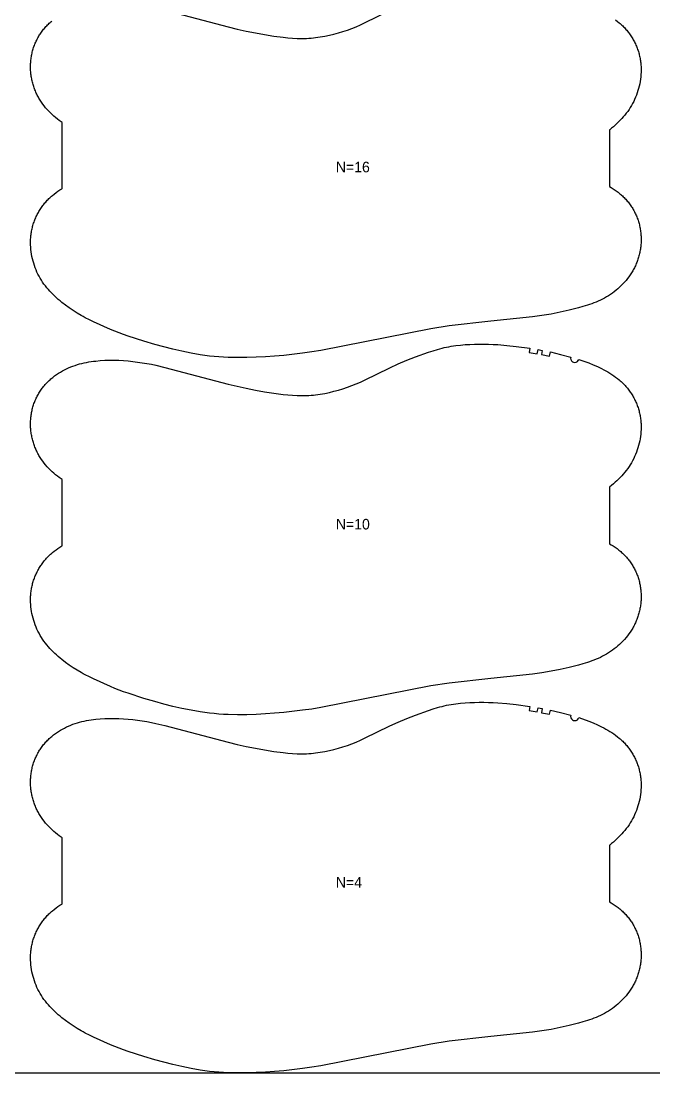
# Model space of a CAD drawing. Header units: inches. Extents: x 0 to 1789, y 0 to 1028.
# Drawn here: x 895 to 1196, y 0 to 501 of the extents above; entities that cross this region are included whole.
import ezdxf

# ---------------------------------------------------------------- set-up
doc = ezdxf.new("R2010")
doc.units = ezdxf.units.IN

msp = doc.modelspace()

# ---------------------------------------------------------------- linework, layer by layer
at = {"layer": '1'}
for points in [[(0, 0), (1789.4647, 0), (1789.4647, 1027.5245), (0, 1027.5245), (0, 0)], [(1160.342, 339.4864), (1165.1027, 337.8097), (1167.1597, 336.9796), (1169.1891, 336.0843), (1170.1921, 335.6106), (1171.1865, 335.1187), (1172.1718, 334.6079), (1173.1474, 334.0775), (1174.1124, 333.5269), (1175.065, 332.9547), (1176.003, 332.3596), (1176.9243, 331.7402), (1177.8267, 331.0951), (1178.708, 330.423), (1179.5662, 329.7225), (1179.9859, 329.3612), (1180.399, 328.9922), (1180.8052, 328.6156), (1181.2044, 328.2312), (1181.5964, 327.8394), (1181.9812, 327.4403), (1182.3585, 327.0339), (1182.7281, 326.6205), (1183.0901, 326.2003), (1183.4441, 325.7732), (1183.7902, 325.3396), (1184.128, 324.8995), (1184.4576, 324.4531), (1184.7787, 324.0006), (1185.0911, 323.5421), (1185.3949, 323.0777), (1185.6897, 322.6076), (1185.9755, 322.1319), (1186.2522, 321.6509), (1186.5195, 321.1646), (1186.7776, 320.6733), (1187.0261, 320.1771), (1187.2651, 319.6763), (1187.4945, 319.1711), (1187.7142, 318.6616), (1187.924, 318.148), (1188.1239, 317.6305), (1188.3138, 317.1093), (1188.4936, 316.5846), (1188.6633, 316.0566), (1188.8226, 315.5255), (1188.9716, 314.9914), (1189.1101, 314.4546), (1189.2381, 313.9152), (1189.3554, 313.3735), (1189.4622, 312.8296), (1189.5585, 312.2837), (1189.6443, 311.7361), (1189.7198, 311.1868), (1189.785, 310.6362), (1189.8401, 310.0844), (1189.8849, 309.5316), (1189.9198, 308.978), (1189.9446, 308.4237), (1189.9596, 307.8691), (1189.9647, 307.3143), (1189.96, 306.7594), (1189.9457, 306.2047), (1189.8882, 305.0967), (1189.7929, 303.9916), (1189.6603, 302.8905), (1189.4912, 301.7944), (1189.286, 300.7044), (1189.0455, 299.6214), (1188.7703, 298.5463), (1188.461, 297.4803), (1188.1181, 296.4241), (1187.7424, 295.379), (1187.3339, 294.3462), (1186.8928, 293.3272), (1186.419, 292.3234), (1185.9129, 291.3361), (1185.3743, 290.3668), (1184.8035, 289.4169), (1184.2006, 288.4878), (1183.5659, 287.5805), (1182.9012, 286.6948), (1182.2086, 285.8301), (1181.4903, 284.9856), (1180.7483, 284.1607), (1179.9848, 283.3548), (1179.2018, 282.5673), (1178.4014, 281.7975), (1177.5856, 281.0448), (1176.7552, 280.3086), (1175.9111, 279.5886), (1175.0539, 278.8842), (1174.9647, 278.8147), (1174.9647, 251.8051), (1175.7841, 251.3336), (1176.7269, 250.7479), (1177.6488, 250.1302), (1178.1014, 249.8094), (1178.5482, 249.4807), (1178.989, 249.144), (1179.4236, 248.7994), (1179.8518, 248.4469), (1180.2733, 248.0865), (1180.688, 247.7183), (1181.0956, 247.3423), (1181.496, 246.9585), (1181.889, 246.567), (1182.2744, 246.168), (1182.6521, 245.7616), (1183.0219, 245.3479), (1183.3836, 244.9273), (1183.737, 244.4996), (1184.082, 244.0652), (1184.4184, 243.6242), (1184.746, 243.1766), (1185.0647, 242.7227), (1185.3743, 242.2626), (1185.6746, 241.7965), (1185.9654, 241.3244), (1186.2467, 240.8466), (1186.5182, 240.3632), (1186.7797, 239.8743), (1187.0312, 239.3801), (1187.2727, 238.881), (1187.5041, 238.377), (1187.7253, 237.8685), (1187.9364, 237.3556), (1188.1372, 236.8386), (1188.3278, 236.3176), (1188.5081, 235.793), (1188.678, 235.2649), (1188.8375, 234.7335), (1188.9865, 234.1991), (1189.1251, 233.6619), (1189.2531, 233.1221), (1189.3705, 232.58), (1189.4773, 232.0357), (1189.5735, 231.4895), (1189.659, 230.9416), (1189.7339, 230.3921), (1189.7982, 229.8413), (1189.8521, 229.2894), (1189.8954, 228.7365), (1189.9283, 228.1828), (1189.9508, 227.6286), (1189.9629, 227.074), (1189.9647, 226.5192), (1189.9561, 225.9645), (1189.9374, 225.4099), (1189.9084, 224.8558), (1189.8692, 224.3022), (1189.8198, 223.7495), (1189.7604, 223.1977), (1189.6909, 222.6471), (1189.6113, 222.0979), (1189.5217, 221.5502), (1189.4221, 221.0043), (1189.3126, 220.4604), (1189.1931, 219.9186), (1189.0636, 219.3791), (1188.9243, 218.8422), (1188.7751, 218.308), (1188.6161, 217.7767), (1188.4472, 217.2485), (1188.2686, 216.7236), (1188.0801, 216.2022), (1187.882, 215.6845), (1187.6741, 215.1707), (1187.4565, 214.661), (1187.2293, 214.1555), (1186.9925, 213.6544), (1186.7465, 213.1578), (1186.4913, 212.6657), (1186.2271, 212.1783), (1185.9541, 211.6956), (1185.6725, 211.2179), (1185.3825, 210.745), (1184.7777, 209.8147), (1184.1411, 208.9054), (1183.4742, 208.0179), (1182.7784, 207.153), (1182.0548, 206.3115), (1181.3046, 205.494), (1180.5287, 204.7011), (1179.728, 203.9333), (1178.9035, 203.1913), (1178.056, 202.4756), (1177.1865, 201.7867), (1176.296, 201.1254), (1175.3854, 200.492), (1174.4559, 199.8866), (1173.5086, 199.3092), (1172.5447, 198.7596), (1171.5654, 198.2378), (1170.5719, 197.7437), (1169.5653, 197.2773), (1168.5469, 196.8385), (1167.5177, 196.4267), (1166.479, 196.0399), (1165.432, 195.6754), (1164.3777, 195.3306), (1162.2523, 194.6897), (1160.1121, 194.0962), (1155.8118, 192.9974), (1151.4862, 192.0125), (1147.1331, 191.1501), (1142.7555, 190.4223), (1138.3583, 189.8304), (1118.4985, 187.7444), (1098.6509, 185.5453), (1089.889, 184.1338), (1037.6384, 173.8624), (1033.2562, 173.1647), (1028.8614, 172.547), (1020.0474, 171.5084), (1015.627, 171.1181), (1011.1996, 170.8173), (1006.7675, 170.6005), (1002.3317, 170.4689), (997.8937, 170.431), (993.4573, 170.52), (991.2411, 170.6237), (989.0274, 170.7701), (986.817, 170.9602), (984.611, 171.1952), (982.4102, 171.4755), (980.215, 171.7983), (975.8424, 172.5569), (971.4944, 173.4436), (967.1694, 174.4368), (962.8659, 175.5197), (958.5859, 176.6907), (953.4752, 178.2106), (945.8798, 180.6658), (943.7874, 181.4031), (941.7106, 182.1809), (939.6521, 183.0048), (937.608, 183.8656), (929.4882, 187.4593), (927.4831, 188.4082), (925.505, 189.4094), (924.5289, 189.9347), (923.562, 190.4771), (921.6559, 191.6109), (919.7868, 192.8063), (917.9549, 194.059), (916.1612, 195.3661), (914.4107, 196.7299), (913.5536, 197.4342), (912.7094, 198.1543), (911.8791, 198.8904), (911.0632, 199.6431), (910.2629, 200.4129), (909.4799, 201.2004), (908.7163, 202.0063), (907.9744, 202.8312), (907.256, 203.6757), (906.5635, 204.5405), (905.8988, 205.4262), (905.2641, 206.3334), (904.6611, 207.2625), (904.0903, 208.2124), (903.5518, 209.1817), (903.0456, 210.169), (902.5719, 211.1729), (902.1308, 212.1919), (901.7223, 213.2246), (901.3465, 214.2698), (901.0037, 215.3259), (900.6944, 216.392), (900.4191, 217.467), (900.1786, 218.5501), (899.9735, 219.6401), (899.8043, 220.7361), (899.6718, 221.8372), (899.5765, 222.9423), (899.519, 224.0503), (899.5047, 224.605), (899.5, 225.1599), (899.5051, 225.7147), (899.52, 226.2694), (899.5449, 226.8236), (899.5797, 227.3772), (899.6246, 227.93), (899.6796, 228.4818), (899.7449, 229.0325), (899.8204, 229.5817), (899.9062, 230.1293), (900.0025, 230.6752), (900.1092, 231.2191), (900.2266, 231.7609), (900.3546, 232.3002), (900.4931, 232.837), (900.6421, 233.3711), (900.8014, 233.9022), (900.971, 234.4302), (901.1509, 234.9549), (901.3408, 235.4761), (901.5407, 235.9936), (901.7505, 236.5072), (901.9702, 237.0167), (902.1995, 237.522), (902.4385, 238.0228), (902.6871, 238.5189), (902.9451, 239.0102), (903.2125, 239.4965), (903.4891, 239.9776), (903.7749, 240.4532), (904.0698, 240.9233), (904.3735, 241.3877), (904.686, 241.8462), (905.0071, 242.2988), (905.3366, 242.7452), (905.6745, 243.1852), (906.0205, 243.6189), (906.3746, 244.0459), (906.7365, 244.4662), (907.1062, 244.8796), (907.4835, 245.2859), (907.8682, 245.6851), (908.2603, 246.0769), (908.6595, 246.4612), (909.0657, 246.8379), (909.4788, 247.2068), (909.8985, 247.5682), (910.7566, 248.2687), (911.638, 248.9408), (912.5403, 249.5858), (913.4616, 250.2052), (914.3996, 250.8003), (914.5, 250.8606), (914.5, 282.3723), (914.0792, 282.6464), (913.1686, 283.2798), (912.2781, 283.9411), (911.4087, 284.6299), (910.5612, 285.3456), (909.7366, 286.0877), (908.936, 286.8555), (908.16, 287.6484), (907.4098, 288.4659), (906.6863, 289.3074), (905.9904, 290.1723), (905.3235, 291.0597), (904.687, 291.9691), (904.0822, 292.8994), (903.7921, 293.3722), (903.5105, 293.85), (903.2375, 294.3326), (902.9734, 294.8201), (902.7182, 295.3121), (902.4721, 295.8088), (902.2354, 296.3099), (902.0082, 296.8154), (901.7906, 297.3251), (901.5827, 297.8389), (901.3845, 298.3566), (901.1961, 298.878), (901.0174, 299.4029), (900.8486, 299.931), (900.6895, 300.4623), (900.5404, 300.9966), (900.401, 301.5335), (900.2716, 302.073), (900.1521, 302.6148), (900.0425, 303.1587), (899.943, 303.7046), (899.8534, 304.2523), (899.7738, 304.8015), (899.7043, 305.3521), (899.6448, 305.9039), (899.5955, 306.4566), (899.5563, 307.0102), (899.5273, 307.5643), (899.5085, 308.1188), (899.5, 308.6736), (899.5018, 309.2284), (899.5139, 309.7829), (899.5364, 310.3372), (899.5693, 310.8908), (899.6126, 311.4437), (899.6664, 311.9957), (899.7308, 312.5465), (899.8057, 313.0959), (899.8912, 313.6439), (899.9874, 314.1901), (900.0942, 314.7344), (900.2116, 315.2765), (900.3396, 315.8163), (900.4782, 316.3535), (900.6272, 316.8879), (900.7867, 317.4192), (900.9566, 317.9473), (901.1369, 318.472), (901.3274, 318.9929), (901.5283, 319.51), (901.7394, 320.0229), (901.9606, 320.5314), (902.192, 321.0354), (902.4335, 321.5345), (902.685, 322.0286), (902.9465, 322.5175), (903.218, 323.001), (903.4992, 323.4788), (903.7901, 323.9508), (904.0904, 324.417), (904.4, 324.8771), (904.7187, 325.331), (905.0463, 325.7785), (905.3827, 326.2196), (905.7277, 326.654), (906.0811, 327.0816), (906.4428, 327.5023), (906.8125, 327.9159), (907.1902, 328.3223), (907.5756, 328.7213), (907.9687, 329.1128), (908.3691, 329.4967), (908.7767, 329.8727), (909.1914, 330.2409), (909.6129, 330.6013), (910.0411, 330.9538), (910.4756, 331.2984), (910.9164, 331.635), (911.3632, 331.9638), (911.8159, 332.2846), (912.7378, 332.9023), (913.6805, 333.488), (914.6425, 334.0415), (915.622, 334.5627), (916.6176, 335.0515), (917.628, 335.5084), (918.6519, 335.934), (919.6883, 336.3288), (920.7358, 336.6935), (921.7932, 337.0286), (922.8595, 337.3347), (923.9333, 337.6124), (925.0136, 337.8624), (926.0997, 338.0859), (927.1907, 338.2843), (928.2862, 338.459), (929.3853, 338.6113), (930.4875, 338.7425), (932.6982, 338.9474), (934.9135, 339.0828), (937.1312, 339.1518), (939.3496, 339.1558), (941.567, 339.096), (943.7819, 338.9745), (945.9932, 338.7955), (948.2002, 338.5637), (950.402, 338.2841), (952.5977, 337.9604), (954.7862, 337.5927), (956.9664, 337.18), (959.137, 336.7215), (963.45, 335.6809), (993.496, 327.7909), (997.8136, 326.765), (1002.1485, 325.8153), (1006.5006, 324.9476), (1010.8676, 324.1597), (1015.2484, 323.4555), (1019.6472, 322.87), (1021.8548, 322.6363), (1024.0668, 322.4551), (1026.282, 322.3387), (1027.3904, 322.3085), (1028.4992, 322.2991), (1029.608, 322.3117), (1030.7165, 322.3461), (1031.8243, 322.4021), (1032.931, 322.4794), (1034.0362, 322.5775), (1035.1394, 322.6962), (1036.2402, 322.8351), (1037.3383, 322.9938), (1039.5247, 323.3693), (1041.6972, 323.8184), (1043.8547, 324.3366), (1045.9962, 324.9194), (1048.1203, 325.5633), (1050.2247, 326.2682), (1052.3068, 327.0349), (1054.3639, 327.8643), (1056.395, 328.7547), (1058.4047, 329.6937), (1070.3462, 335.5814), (1074.3933, 337.4011), (1078.4892, 339.1095), (1082.6227, 340.722), (1088.889, 342.9718), (1090.9985, 343.6614), (1093.1232, 344.2984), (1094.1921, 344.5921), (1095.2661, 344.8668), (1096.3453, 345.1208), (1097.4294, 345.3543), (1098.5179, 345.5678), (1099.6103, 345.7619), (1101.8048, 346.0941), (1104.0089, 346.355), (1106.2191, 346.5496), (1108.4335, 346.6842), (1110.6508, 346.7655), (1112.8696, 346.8005), (1115.0886, 346.7947), (1117.307, 346.7491), (1119.5241, 346.6634), (1121.7391, 346.5376), (1126.1612, 346.171), (1130.5722, 345.6812), (1136.9664, 344.8067), (1136.6664, 342.8293), (1140.5772, 342.1981), (1140.9153, 344.1694), (1142.8847, 343.8206), (1142.5249, 341.8533), (1146.3997, 341.0945), (1146.81, 343.052), (1151.6729, 341.893), (1156.514, 340.6464), (1156.4335, 340.0291), (1156.5466, 339.417), (1156.8424, 338.8693), (1157.2924, 338.4391), (1157.8527, 338.168), (1158.4693, 338.0824), (1159.0824, 338.1905), (1159.6325, 338.4819), (1160.0664, 338.9282), (1160.342, 339.4864)], [(1160.342, 169.0554), (1165.1027, 167.3787), (1167.1597, 166.5486), (1169.1891, 165.6533), (1170.1921, 165.1796), (1171.1865, 164.6877), (1172.1718, 164.1769), (1173.1474, 163.6465), (1174.1124, 163.0959), (1175.065, 162.5237), (1176.003, 161.9286), (1176.9243, 161.3092), (1177.8267, 160.6641), (1178.708, 159.992), (1179.5662, 159.2915), (1179.9859, 158.9302), (1180.399, 158.5612), (1180.8052, 158.1846), (1181.2044, 157.8002), (1181.5964, 157.4084), (1181.9812, 157.0093), (1182.3585, 156.6029), (1182.7281, 156.1895), (1183.0901, 155.7693), (1183.4441, 155.3422), (1183.7902, 154.9086), (1184.128, 154.4685), (1184.4576, 154.0221), (1184.7787, 153.5696), (1185.0911, 153.1111), (1185.3949, 152.6467), (1185.6897, 152.1766), (1185.9755, 151.7009), (1186.2522, 151.2199), (1186.5195, 150.7336), (1186.7776, 150.2423), (1187.0261, 149.7461), (1187.2651, 149.2453), (1187.4945, 148.7401), (1187.7142, 148.2306), (1187.924, 147.717), (1188.1239, 147.1995), (1188.3138, 146.6783), (1188.4936, 146.1536), (1188.6633, 145.6256), (1188.8226, 145.0945), (1188.9716, 144.5604), (1189.1101, 144.0236), (1189.2381, 143.4842), (1189.3554, 142.9425), (1189.4622, 142.3986), (1189.5585, 141.8527), (1189.6443, 141.3051), (1189.7198, 140.7558), (1189.785, 140.2052), (1189.8401, 139.6534), (1189.8849, 139.1006), (1189.9198, 138.547), (1189.9446, 137.9927), (1189.9596, 137.4381), (1189.9647, 136.8833), (1189.96, 136.3284), (1189.9457, 135.7737), (1189.8882, 134.6657), (1189.7929, 133.5606), (1189.6603, 132.4595), (1189.4912, 131.3634), (1189.286, 130.2734), (1189.0455, 129.1904), (1188.7703, 128.1153), (1188.461, 127.0493), (1188.1181, 125.9931), (1187.7424, 124.948), (1187.3339, 123.9152), (1186.8928, 122.8962), (1186.419, 121.8924), (1185.9129, 120.9051), (1185.3743, 119.9358), (1184.8035, 118.9859), (1184.2006, 118.0568), (1183.5659, 117.1495), (1182.9012, 116.2638), (1182.2086, 115.3991), (1181.4903, 114.5546), (1180.7483, 113.7297), (1179.9848, 112.9238), (1179.2018, 112.1363), (1178.4014, 111.3665), (1177.5856, 110.6138), (1176.7552, 109.8776), (1175.9111, 109.1576), (1175.0539, 108.4532), (1174.9647, 108.3837), (1174.9647, 81.3741), (1175.7841, 80.9026), (1176.7269, 80.3169), (1177.6488, 79.6992), (1178.1014, 79.3784), (1178.5482, 79.0497), (1178.989, 78.713), (1179.4236, 78.3684), (1179.8518, 78.0159), (1180.2733, 77.6555), (1180.688, 77.2873), (1181.0956, 76.9113), (1181.496, 76.5275), (1181.889, 76.136), (1182.2744, 75.737), (1182.6521, 75.3306), (1183.0219, 74.9169), (1183.3836, 74.4963), (1183.737, 74.0686), (1184.082, 73.6342), (1184.4184, 73.1932), (1184.746, 72.7456), (1185.0647, 72.2917), (1185.3743, 71.8316), (1185.6746, 71.3655), (1185.9654, 70.8934), (1186.2467, 70.4156), (1186.5182, 69.9322), (1186.7797, 69.4433), (1187.0312, 68.9491), (1187.2727, 68.45), (1187.5041, 67.946), (1187.7253, 67.4375), (1187.9364, 66.9246), (1188.1372, 66.4076), (1188.3278, 65.8866), (1188.5081, 65.362), (1188.678, 64.8339), (1188.8375, 64.3025), (1188.9865, 63.7681), (1189.1251, 63.2309), (1189.2531, 62.6911), (1189.3705, 62.149), (1189.4773, 61.6047), (1189.5735, 61.0585), (1189.659, 60.5106), (1189.7339, 59.9611), (1189.7982, 59.4103), (1189.8521, 58.8584), (1189.8954, 58.3055), (1189.9283, 57.7518), (1189.9508, 57.1976), (1189.9629, 56.643), (1189.9647, 56.0882), (1189.9561, 55.5335), (1189.9374, 54.9789), (1189.9084, 54.4248), (1189.8692, 53.8712), (1189.8198, 53.3185), (1189.7604, 52.7667), (1189.6909, 52.2161), (1189.6113, 51.6669), (1189.5217, 51.1192), (1189.4221, 50.5733), (1189.3126, 50.0294), (1189.1931, 49.4876), (1189.0636, 48.9481), (1188.9243, 48.4112), (1188.7751, 47.877), (1188.6161, 47.3457), (1188.4472, 46.8175), (1188.2686, 46.2926), (1188.0801, 45.7712), (1187.882, 45.2535), (1187.6741, 44.7397), (1187.4565, 44.23), (1187.2293, 43.7245), (1186.9925, 43.2234), (1186.7465, 42.7268), (1186.4913, 42.2347), (1186.2271, 41.7473), (1185.9541, 41.2646), (1185.6725, 40.7869), (1185.3825, 40.314), (1184.7777, 39.3837), (1184.1411, 38.4744), (1183.4742, 37.5869), (1182.7784, 36.722), (1182.0548, 35.8805), (1181.3046, 35.063), (1180.5287, 34.2701), (1179.728, 33.5023), (1178.9035, 32.7603), (1178.056, 32.0446), (1177.1865, 31.3557), (1176.296, 30.6944), (1175.3854, 30.061), (1174.4559, 29.4556), (1173.5086, 28.8782), (1172.5447, 28.3286), (1171.5654, 27.8068), (1170.5719, 27.3127), (1169.5653, 26.8463), (1168.5469, 26.4075), (1167.5177, 25.9957), (1166.479, 25.6089), (1165.432, 25.2444), (1164.3777, 24.8996), (1162.2523, 24.2587), (1160.1121, 23.6652), (1155.8118, 22.5664), (1151.4862, 21.5815), (1147.1331, 20.7191), (1142.7555, 19.9913), (1138.3583, 19.3994), (1118.4985, 17.3134), (1098.6509, 15.1143), (1089.889, 13.7028), (1037.6384, 3.4314), (1033.2562, 2.7337), (1028.8614, 2.116), (1020.0474, 1.0774), (1015.627, 0.6871), (1011.1996, 0.3863), (1006.7675, 0.1695), (1002.3317, 0.0379), (997.8937, 0), (993.4573, 0.089), (991.2411, 0.1927), (989.0274, 0.3391), (986.817, 0.5292), (984.611, 0.7642), (982.4102, 1.0445), (980.215, 1.3673), (975.8424, 2.1259), (971.4944, 3.0126), (967.1694, 4.0058), (962.8659, 5.0887), (958.5859, 6.2597), (953.4752, 7.7796), (945.8798, 10.2348), (943.7874, 10.9721), (941.7106, 11.7499), (939.6521, 12.5738), (937.608, 13.4346), (929.4882, 17.0283), (927.4831, 17.9772), (925.505, 18.9784), (924.5289, 19.5037), (923.562, 20.0461), (921.6559, 21.1799), (919.7868, 22.3753), (917.9549, 23.628), (916.1612, 24.9351), (914.4107, 26.2989), (913.5536, 27.0032), (912.7094, 27.7233), (911.8791, 28.4594), (911.0632, 29.2121), (910.2629, 29.9819), (909.4799, 30.7694), (908.7163, 31.5753), (907.9744, 32.4002), (907.256, 33.2447), (906.5635, 34.1095), (905.8988, 34.9952), (905.2641, 35.9024), (904.6611, 36.8315), (904.0903, 37.7814), (903.5518, 38.7507), (903.0456, 39.738), (902.5719, 40.7419), (902.1308, 41.7609), (901.7223, 42.7936), (901.3465, 43.8388), (901.0037, 44.8949), (900.6944, 45.961), (900.4191, 47.036), (900.1786, 48.1191), (899.9735, 49.2091), (899.8043, 50.3051), (899.6718, 51.4062), (899.5765, 52.5113), (899.519, 53.6193), (899.5047, 54.174), (899.5, 54.7289), (899.5051, 55.2837), (899.52, 55.8384), (899.5449, 56.3926), (899.5797, 56.9462), (899.6246, 57.499), (899.6796, 58.0508), (899.7449, 58.6015), (899.8204, 59.1507), (899.9062, 59.6983), (900.0025, 60.2442), (900.1092, 60.7881), (900.2266, 61.3299), (900.3546, 61.8692), (900.4931, 62.406), (900.6421, 62.9401), (900.8014, 63.4712), (900.971, 63.9992), (901.1509, 64.5239), (901.3408, 65.0451), (901.5407, 65.5626), (901.7505, 66.0762), (901.9702, 66.5857), (902.1995, 67.091), (902.4385, 67.5918), (902.6871, 68.0879), (902.9451, 68.5792), (903.2125, 69.0655), (903.4891, 69.5466), (903.7749, 70.0222), (904.0698, 70.4923), (904.3735, 70.9567), (904.686, 71.4152), (905.0071, 71.8678), (905.3366, 72.3142), (905.6745, 72.7542), (906.0205, 73.1879), (906.3746, 73.6149), (906.7365, 74.0352), (907.1062, 74.4486), (907.4835, 74.8549), (907.8682, 75.2541), (908.2603, 75.6459), (908.6595, 76.0302), (909.0657, 76.4069), (909.4788, 76.7758), (909.8985, 77.1372), (910.7566, 77.8377), (911.638, 78.5098), (912.5403, 79.1548), (913.4616, 79.7742), (914.3996, 80.3693), (914.5, 80.4296), (914.5, 111.9413), (914.0792, 112.2154), (913.1686, 112.8488), (912.2781, 113.5101), (911.4087, 114.1989), (910.5612, 114.9146), (909.7366, 115.6567), (908.936, 116.4245), (908.16, 117.2174), (907.4098, 118.0349), (906.6863, 118.8764), (905.9904, 119.7413), (905.3235, 120.6287), (904.687, 121.5381), (904.0822, 122.4684), (903.7921, 122.9412), (903.5105, 123.419), (903.2375, 123.9016), (902.9734, 124.3891), (902.7182, 124.8811), (902.4721, 125.3778), (902.2354, 125.8789), (902.0082, 126.3844), (901.7906, 126.8941), (901.5827, 127.4079), (901.3845, 127.9256), (901.1961, 128.447), (901.0174, 128.9719), (900.8486, 129.5), (900.6895, 130.0313), (900.5404, 130.5656), (900.401, 131.1025), (900.2716, 131.642), (900.1521, 132.1838), (900.0425, 132.7277), (899.943, 133.2736), (899.8534, 133.8213), (899.7738, 134.3705), (899.7043, 134.9211), (899.6448, 135.4729), (899.5955, 136.0256), (899.5563, 136.5792), (899.5273, 137.1333), (899.5085, 137.6878), (899.5, 138.2426), (899.5018, 138.7974), (899.5139, 139.3519), (899.5364, 139.9062), (899.5693, 140.4598), (899.6126, 141.0127), (899.6664, 141.5647), (899.7308, 142.1155), (899.8057, 142.6649), (899.8912, 143.2129), (899.9874, 143.7591), (900.0942, 144.3034), (900.2116, 144.8455), (900.3396, 145.3853), (900.4782, 145.9225), (900.6272, 146.4569), (900.7867, 146.9882), (900.9566, 147.5163), (901.1369, 148.041), (901.3274, 148.5619), (901.5283, 149.079), (901.7394, 149.5919), (901.9606, 150.1004), (902.192, 150.6044), (902.4335, 151.1035), (902.685, 151.5976), (902.9465, 152.0865), (903.218, 152.57), (903.4992, 153.0478), (903.7901, 153.5198), (904.0904, 153.986), (904.4, 154.4461), (904.7187, 154.9), (905.0463, 155.3475), (905.3827, 155.7886), (905.7277, 156.223), (906.0811, 156.6506), (906.4428, 157.0713), (906.8125, 157.4849), (907.1902, 157.8913), (907.5756, 158.2903), (907.9687, 158.6818), (908.3691, 159.0657), (908.7767, 159.4417), (909.1914, 159.8099), (909.6129, 160.1703), (910.0411, 160.5228), (910.4756, 160.8674), (910.9164, 161.204), (911.3632, 161.5328), (911.8159, 161.8536), (912.7378, 162.4713), (913.6805, 163.057), (914.6425, 163.6105), (915.622, 164.1317), (916.6176, 164.6205), (917.628, 165.0774), (918.6519, 165.503), (919.6883, 165.8978), (920.7358, 166.2625), (921.7932, 166.5976), (922.8595, 166.9037), (923.9333, 167.1814), (925.0136, 167.4314), (926.0997, 167.6549), (927.1907, 167.8533), (928.2862, 168.028), (929.3853, 168.1803), (930.4875, 168.3115), (932.6982, 168.5164), (934.9135, 168.6518), (937.1312, 168.7208), (939.3496, 168.7248), (941.567, 168.665), (943.7819, 168.5435), (945.9932, 168.3645), (948.2002, 168.1327), (950.402, 167.8531), (952.5977, 167.5294), (954.7862, 167.1617), (956.9664, 166.749), (959.137, 166.2905), (963.45, 165.2499), (993.496, 157.3599), (997.8136, 156.334), (1002.1485, 155.3843), (1006.5006, 154.5166), (1010.8676, 153.7287), (1015.2484, 153.0245), (1019.6472, 152.439), (1021.8548, 152.2053), (1024.0668, 152.0241), (1026.282, 151.9077), (1027.3904, 151.8775), (1028.4992, 151.8681), (1029.608, 151.8807), (1030.7165, 151.9151), (1031.8243, 151.9711), (1032.931, 152.0484), (1034.0362, 152.1465), (1035.1394, 152.2652), (1036.2402, 152.4041), (1037.3383, 152.5628), (1039.5247, 152.9383), (1041.6972, 153.3874), (1043.8547, 153.9056), (1045.9962, 154.4884), (1048.1203, 155.1323), (1050.2247, 155.8372), (1052.3068, 156.6039), (1054.3639, 157.4333), (1056.395, 158.3237), (1058.4047, 159.2627), (1070.3462, 165.1504), (1074.3933, 166.9701), (1078.4892, 168.6785), (1082.6227, 170.291), (1088.889, 172.5408), (1090.9985, 173.2304), (1093.1232, 173.8674), (1094.1921, 174.1611), (1095.2661, 174.4358), (1096.3453, 174.6898), (1097.4294, 174.9233), (1098.5179, 175.1368), (1099.6103, 175.3309), (1101.8048, 175.6631), (1104.0089, 175.924), (1106.2191, 176.1186), (1108.4335, 176.2532), (1110.6508, 176.3345), (1112.8696, 176.3695), (1115.0886, 176.3637), (1117.307, 176.3181), (1119.5241, 176.2324), (1121.7391, 176.1066), (1126.1612, 175.74), (1130.5722, 175.2502), (1136.9664, 174.3757), (1136.6664, 172.3983), (1140.5772, 171.7671), (1140.9153, 173.7384), (1142.8847, 173.3896), (1142.5249, 171.4223), (1146.3997, 170.6635), (1146.81, 172.621), (1151.6729, 171.462), (1156.514, 170.2154), (1156.4335, 169.5981), (1156.5466, 168.986), (1156.8424, 168.4383), (1157.2924, 168.0081), (1157.8527, 167.737), (1158.4693, 167.6514), (1159.0824, 167.7595), (1159.6325, 168.0509), (1160.0664, 168.4972), (1160.342, 169.0554)]]:
    msp.add_lwpolyline(points, close=True, dxfattribs=at)
for points in [[(963.45, 505.6119), (993.496, 497.7219), (997.8136, 496.696), (1002.1485, 495.7463), (1006.5006, 494.8786), (1010.8676, 494.0907), (1015.2484, 493.3865), (1019.6472, 492.801), (1021.8548, 492.5673), (1024.0668, 492.3861), (1026.282, 492.2697), (1027.3904, 492.2395), (1028.4992, 492.2301), (1029.608, 492.2427), (1030.7165, 492.2771), (1031.8243, 492.3331), (1032.931, 492.4104), (1034.0362, 492.5085), (1035.1394, 492.6272), (1036.2402, 492.7661), (1037.3383, 492.9248), (1039.5247, 493.3003), (1041.6972, 493.7494), (1043.8547, 494.2676), (1045.9962, 494.8504), (1048.1203, 495.4943), (1050.2247, 496.1992), (1052.3068, 496.9659), (1054.3639, 497.7953), (1056.395, 498.6857), (1058.4047, 499.6247), (1070.3462, 505.5124)], [(1177.8267, 501.0261), (1178.708, 500.354), (1179.5662, 499.6535), (1179.9859, 499.2922), (1180.399, 498.9232), (1180.8052, 498.5466), (1181.2044, 498.1622), (1181.5964, 497.7704), (1181.9812, 497.3713), (1182.3585, 496.9649), (1182.7281, 496.5515), (1183.0901, 496.1313), (1183.4441, 495.7042), (1183.7902, 495.2706), (1184.128, 494.8305), (1184.4576, 494.3841), (1184.7787, 493.9316), (1185.0911, 493.4731), (1185.3949, 493.0087), (1185.6897, 492.5386), (1185.9755, 492.0629), (1186.2522, 491.5819), (1186.5195, 491.0956), (1186.7776, 490.6043), (1187.0261, 490.1081), (1187.2651, 489.6073), (1187.4945, 489.1021), (1187.7142, 488.5926), (1187.924, 488.079), (1188.1239, 487.5615), (1188.3138, 487.0403), (1188.4936, 486.5156), (1188.6633, 485.9876), (1188.8226, 485.4565), (1188.9716, 484.9224), (1189.1101, 484.3856), (1189.2381, 483.8462), (1189.3554, 483.3045), (1189.4622, 482.7606), (1189.5585, 482.2147), (1189.6443, 481.6671), (1189.7198, 481.1178), (1189.785, 480.5672), (1189.8401, 480.0154), (1189.8849, 479.4626), (1189.9198, 478.909), (1189.9446, 478.3547), (1189.9596, 477.8001), (1189.9647, 477.2453), (1189.96, 476.6904), (1189.9457, 476.1357), (1189.8882, 475.0277), (1189.7929, 473.9226), (1189.6603, 472.8215), (1189.4912, 471.7254), (1189.286, 470.6354), (1189.0455, 469.5524), (1188.7703, 468.4773), (1188.461, 467.4113), (1188.1181, 466.3551), (1187.7424, 465.31), (1187.3339, 464.2772), (1186.8928, 463.2582), (1186.419, 462.2544), (1185.9129, 461.2671), (1185.3743, 460.2978), (1184.8035, 459.3479), (1184.2006, 458.4188), (1183.5659, 457.5115), (1182.9012, 456.6258), (1182.2086, 455.7611), (1181.4903, 454.9166), (1180.7483, 454.0917), (1179.9848, 453.2858), (1179.2018, 452.4983), (1178.4014, 451.7285), (1177.5856, 450.9758), (1176.7552, 450.2396), (1175.9111, 449.5196), (1175.0539, 448.8152), (1174.9647, 448.7457), (1174.9647, 421.7361), (1175.7841, 421.2646), (1176.7269, 420.6789), (1177.6488, 420.0612), (1178.1014, 419.7404), (1178.5482, 419.4117), (1178.989, 419.075), (1179.4236, 418.7304), (1179.8518, 418.3779), (1180.2733, 418.0175), (1180.688, 417.6493), (1181.0956, 417.2733), (1181.496, 416.8895), (1181.889, 416.498), (1182.2744, 416.099), (1182.6521, 415.6926), (1183.0219, 415.2789), (1183.3836, 414.8583), (1183.737, 414.4306), (1184.082, 413.9962), (1184.4184, 413.5552), (1184.746, 413.1076), (1185.0647, 412.6537), (1185.3743, 412.1936), (1185.6746, 411.7275), (1185.9654, 411.2554), (1186.2467, 410.7776), (1186.5182, 410.2942), (1186.7797, 409.8053), (1187.0312, 409.3111), (1187.2727, 408.812), (1187.5041, 408.308), (1187.7253, 407.7995), (1187.9364, 407.2866), (1188.1372, 406.7696), (1188.3278, 406.2486), (1188.5081, 405.724), (1188.678, 405.1959), (1188.8375, 404.6645), (1188.9865, 404.1301), (1189.1251, 403.5929), (1189.2531, 403.0531), (1189.3705, 402.511), (1189.4773, 401.9667), (1189.5735, 401.4205), (1189.659, 400.8726), (1189.7339, 400.3231), (1189.7982, 399.7723), (1189.8521, 399.2204), (1189.8954, 398.6675), (1189.9283, 398.1138), (1189.9508, 397.5596), (1189.9629, 397.005), (1189.9647, 396.4502), (1189.9561, 395.8955), (1189.9374, 395.3409), (1189.9084, 394.7868), (1189.8692, 394.2332), (1189.8198, 393.6805), (1189.7604, 393.1287), (1189.6909, 392.5781), (1189.6113, 392.0289), (1189.5217, 391.4812), (1189.4221, 390.9353), (1189.3126, 390.3914), (1189.1931, 389.8496), (1189.0636, 389.3101), (1188.9243, 388.7732), (1188.7751, 388.239), (1188.6161, 387.7077), (1188.4472, 387.1795), (1188.2686, 386.6546), (1188.0801, 386.1332), (1187.882, 385.6155), (1187.6741, 385.1017), (1187.4565, 384.592), (1187.2293, 384.0865), (1186.9925, 383.5854), (1186.7465, 383.0888), (1186.4913, 382.5967), (1186.2271, 382.1093), (1185.9541, 381.6266), (1185.6725, 381.1489), (1185.3825, 380.676), (1184.7777, 379.7457), (1184.1411, 378.8364), (1183.4742, 377.9489), (1182.7784, 377.084), (1182.0548, 376.2425), (1181.3046, 375.425), (1180.5287, 374.6321), (1179.728, 373.8643), (1178.9035, 373.1223), (1178.056, 372.4066), (1177.1865, 371.7177), (1176.296, 371.0564), (1175.3854, 370.423), (1174.4559, 369.8176), (1173.5086, 369.2402), (1172.5447, 368.6906), (1171.5654, 368.1688), (1170.5719, 367.6747), (1169.5653, 367.2083), (1168.5469, 366.7695), (1167.5177, 366.3577), (1166.479, 365.9709), (1165.432, 365.6064), (1164.3777, 365.2616), (1162.2523, 364.6207), (1160.1121, 364.0272), (1155.8118, 362.9284), (1151.4862, 361.9435), (1147.1331, 361.0811), (1142.7555, 360.3533), (1138.3583, 359.7614), (1118.4985, 357.6754), (1098.6509, 355.4763), (1089.889, 354.0648), (1037.6384, 343.7934), (1033.2562, 343.0957), (1028.8614, 342.478), (1020.0474, 341.4394), (1015.627, 341.0491), (1011.1996, 340.7483), (1006.7675, 340.5315), (1002.3317, 340.3999), (997.8937, 340.362), (993.4573, 340.451), (991.2411, 340.5547), (989.0274, 340.7011), (986.817, 340.8912), (984.611, 341.1262), (982.4102, 341.4065), (980.215, 341.7293), (975.8424, 342.4879), (971.4944, 343.3746), (967.1694, 344.3678), (962.8659, 345.4507), (958.5859, 346.6217), (953.4752, 348.1416), (945.8798, 350.5968), (943.7874, 351.3341), (941.7106, 352.1119), (939.6521, 352.9358), (937.608, 353.7966), (929.4882, 357.3903), (927.4831, 358.3392), (925.505, 359.3404), (924.5289, 359.8657), (923.562, 360.4081), (921.6559, 361.5419), (919.7868, 362.7373), (917.9549, 363.99), (916.1612, 365.2971), (914.4107, 366.6609), (913.5536, 367.3652), (912.7094, 368.0853), (911.8791, 368.8214), (911.0632, 369.5741), (910.2629, 370.3439), (909.4799, 371.1314), (908.7163, 371.9373), (907.9744, 372.7622), (907.256, 373.6067), (906.5635, 374.4715), (905.8988, 375.3572), (905.2641, 376.2644), (904.6611, 377.1935), (904.0903, 378.1434), (903.5518, 379.1127), (903.0456, 380.1), (902.5719, 381.1039), (902.1308, 382.1229), (901.7223, 383.1556), (901.3465, 384.2008), (901.0037, 385.2569), (900.6944, 386.323), (900.4191, 387.398), (900.1786, 388.4811), (899.9735, 389.5711), (899.8043, 390.6671), (899.6718, 391.7682), (899.5765, 392.8733), (899.519, 393.9813), (899.5047, 394.536), (899.5, 395.0909), (899.5051, 395.6457), (899.52, 396.2004), (899.5449, 396.7546), (899.5797, 397.3082), (899.6246, 397.861), (899.6796, 398.4128), (899.7449, 398.9635), (899.8204, 399.5127), (899.9062, 400.0603), (900.0025, 400.6062), (900.1092, 401.1501), (900.2266, 401.6919), (900.3546, 402.2312), (900.4931, 402.768), (900.6421, 403.3021), (900.8014, 403.8332), (900.971, 404.3612), (901.1509, 404.8859), (901.3408, 405.4071), (901.5407, 405.9246), (901.7505, 406.4382), (901.9702, 406.9477), (902.1995, 407.453), (902.4385, 407.9538), (902.6871, 408.4499), (902.9451, 408.9412), (903.2125, 409.4275), (903.4891, 409.9086), (903.7749, 410.3842), (904.0698, 410.8543), (904.3735, 411.3187), (904.686, 411.7772), (905.0071, 412.2298), (905.3366, 412.6762), (905.6745, 413.1162), (906.0205, 413.5499), (906.3746, 413.9769), (906.7365, 414.3972), (907.1062, 414.8106), (907.4835, 415.2169), (907.8682, 415.6161), (908.2603, 416.0079), (908.6595, 416.3922), (909.0657, 416.7689), (909.4788, 417.1378), (909.8985, 417.4992), (910.7566, 418.1997), (911.638, 418.8718), (912.5403, 419.5168), (913.4616, 420.1362), (914.3996, 420.7313), (914.5, 420.7916), (914.5, 452.3033), (914.0792, 452.5774), (913.1686, 453.2108), (912.2781, 453.8721), (911.4087, 454.5609), (910.5612, 455.2766), (909.7366, 456.0187), (908.936, 456.7865), (908.16, 457.5794), (907.4098, 458.3969), (906.6863, 459.2384), (905.9904, 460.1033), (905.3235, 460.9907), (904.687, 461.9001), (904.0822, 462.8304), (903.7921, 463.3032), (903.5105, 463.781), (903.2375, 464.2636), (902.9734, 464.7511), (902.7182, 465.2431), (902.4721, 465.7398), (902.2354, 466.2409), (902.0082, 466.7464), (901.7906, 467.2561), (901.5827, 467.7699), (901.3845, 468.2876), (901.1961, 468.809), (901.0174, 469.3339), (900.8486, 469.862), (900.6895, 470.3933), (900.5404, 470.9276), (900.401, 471.4645), (900.2716, 472.004), (900.1521, 472.5458), (900.0425, 473.0897), (899.943, 473.6356), (899.8534, 474.1833), (899.7738, 474.7325), (899.7043, 475.2831), (899.6448, 475.8349), (899.5955, 476.3876), (899.5563, 476.9412), (899.5273, 477.4953), (899.5085, 478.0498), (899.5, 478.6046), (899.5018, 479.1594), (899.5139, 479.7139), (899.5364, 480.2682), (899.5693, 480.8218), (899.6126, 481.3747), (899.6664, 481.9267), (899.7308, 482.4775), (899.8057, 483.0269), (899.8912, 483.5749), (899.9874, 484.1211), (900.0942, 484.6654), (900.2116, 485.2075), (900.3396, 485.7473), (900.4782, 486.2845), (900.6272, 486.8189), (900.7867, 487.3502), (900.9566, 487.8783), (901.1369, 488.403), (901.3274, 488.9239), (901.5283, 489.441), (901.7394, 489.9539), (901.9606, 490.4624), (902.192, 490.9664), (902.4335, 491.4655), (902.685, 491.9596), (902.9465, 492.4485), (903.218, 492.932), (903.4992, 493.4098), (903.7901, 493.8818), (904.0904, 494.348), (904.4, 494.8081), (904.7187, 495.262), (905.0463, 495.7095), (905.3827, 496.1506), (905.7277, 496.585), (906.0811, 497.0126), (906.4428, 497.4333), (906.8125, 497.8469), (907.1902, 498.2533), (907.5756, 498.6523), (907.9687, 499.0438), (908.3691, 499.4277), (908.7767, 499.8037), (909.1914, 500.1719), (909.6129, 500.5323)]]:
    msp.add_lwpolyline(points, dxfattribs=at)

# ---------------------------------------------------------------- texts
for s, p in [('N=16', (1044.7323, 428.5467)), ('N=10', (1044.7323, 258.6157)), ('N=4', (1044.7323, 88.1847))]:
    msp.add_text(s, height=5, dxfattribs=at).set_placement(p)

doc.saveas('drawing.dxf')
